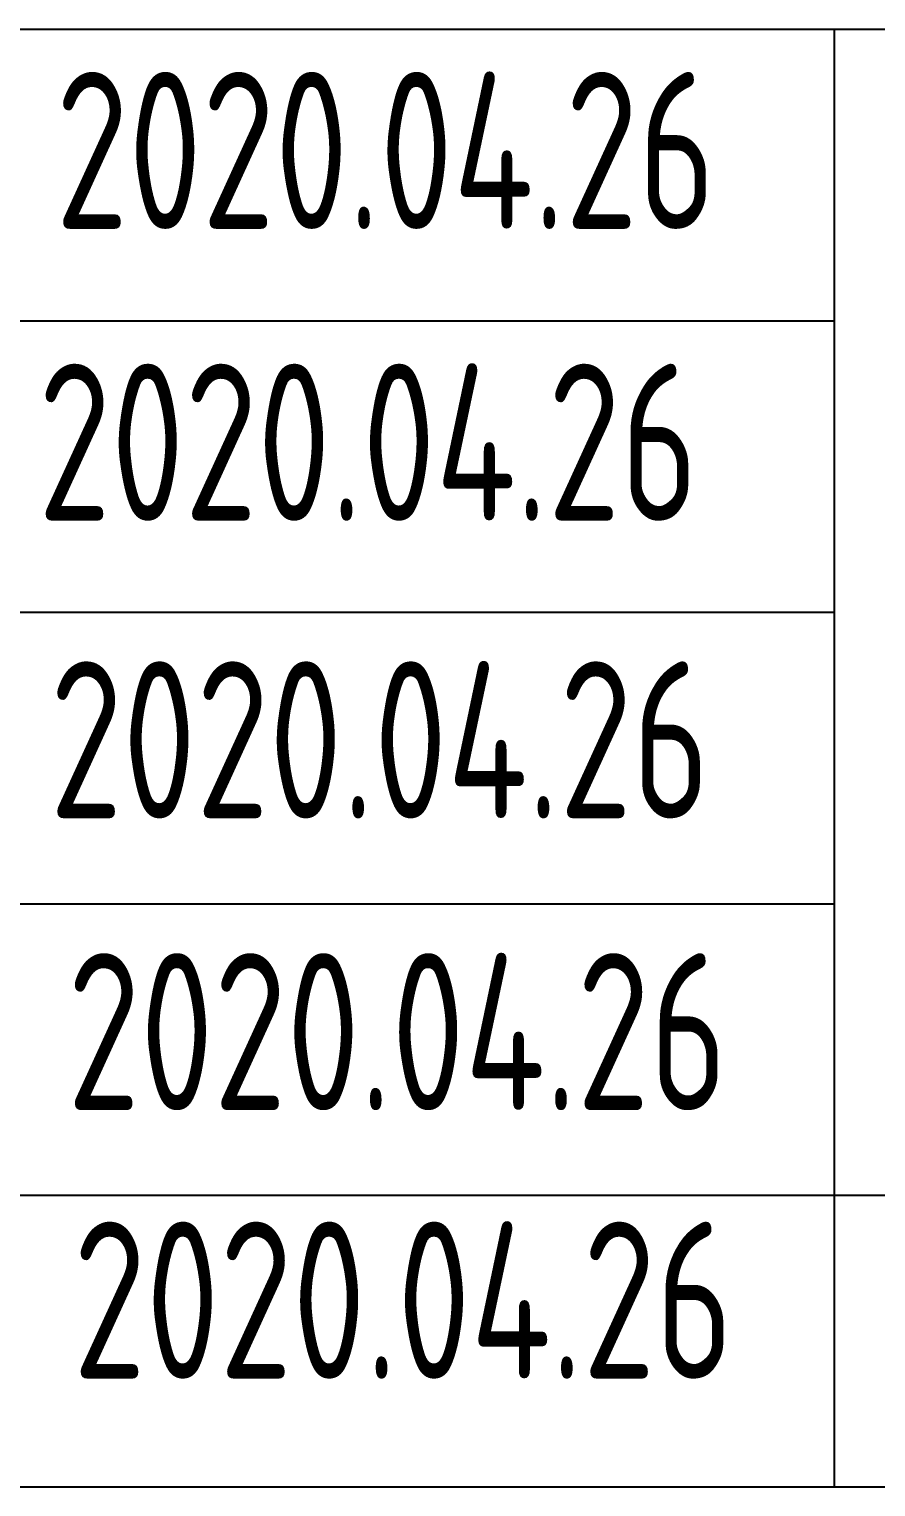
# Model space of a CAD drawing. Extents: x 5279878 to 5976284, y -275259 to -27697.
# Drawn here: x 5540821 to 5542709, y -249520 to -246270 of the extents above; entities that cross this region are included whole.
import ezdxf
from ezdxf.enums import TextEntityAlignment as Align

# ---------------------------------------------------------------- set-up
doc = ezdxf.new("R2010")
doc.units = 0
doc.header["$LTSCALE"] = 1000
doc.header["$MEASUREMENT"] = 0
doc.linetypes.add('2', pattern=[18.5, 12, -3, 0.5, -3])
doc.layers.get('0').update_dxf_attribs({"linetype": 'CONTINUOUS'})
doc.styles.add('sceie', font='sceie.shx', dxfattribs={"width": 0.7, "bigfont": 'sceic.shx'})

# ---------------------------------------------------------------- blocks, each defined once
blk = doc.blocks.new('qm')
at = {"style": 'sceie', "width": 0.8}
for p in [(-941169.6, -984626.3), (-941208.7, -985276.9), (-941182.6, -985940.5), (-941143.6, -986591.1), (-941130.5, -987189.7)]:
    blk.add_attdef('2020.04.26', text='', height=350, dxfattribs=at).set_placement(p, align=Align.MIDDLE)

msp = doc.modelspace()

# ---------------------------------------------------------------- linework, layer by layer
for p, q in [((5537116.4, -246269.8), (5555116.4, -246269.8)), ((5542616.4, -249519.8), (5542616.4, -246269.8)), ((5537116.4, -246919.8), (5542616.4, -246919.8)), ((5537116.4, -247569.8), (5542616.4, -247569.8)), ((5537116.4, -248219.8), (5542616.4, -248219.8)), ((5537116.4, -248869.8), (5555116.4, -248869.8)), ((5537116.4, -249519.8), (5555116.4, -249519.8))]:
    msp.add_line(p, q)

# ---------------------------------------------------------------- block references
at = {"color": 4, "linetype": '2'}
ref = msp.add_blockref('qm', (6482785.3, 738086.7), dxfattribs=at)
ref.add_attrib('2020.04.26', '2020.04.26', dxfattribs={"height": 350, "style": 'sceie', "width": 0.8}).set_placement((5541654.8, -249103), align=Align.MIDDLE)
ref.add_attrib('2020.04.26', '2020.04.26', dxfattribs={"height": 350, "style": 'sceie', "width": 0.8}).set_placement((5541641.8, -248504.4), align=Align.MIDDLE)
ref.add_attrib('2020.04.26', '2020.04.26', dxfattribs={"height": 350, "style": 'sceie', "width": 0.8}).set_placement((5541602.7, -247853.8), align=Align.MIDDLE)
ref.add_attrib('2020.04.26', '2020.04.26', dxfattribs={"height": 350, "style": 'sceie', "width": 0.8}).set_placement((5541576.7, -247190.2), align=Align.MIDDLE)
ref.add_attrib('2020.04.26', '2020.04.26', dxfattribs={"height": 350, "style": 'sceie', "width": 0.8}).set_placement((5541615.7, -246539.6), align=Align.MIDDLE)

doc.saveas('drawing.dxf')
